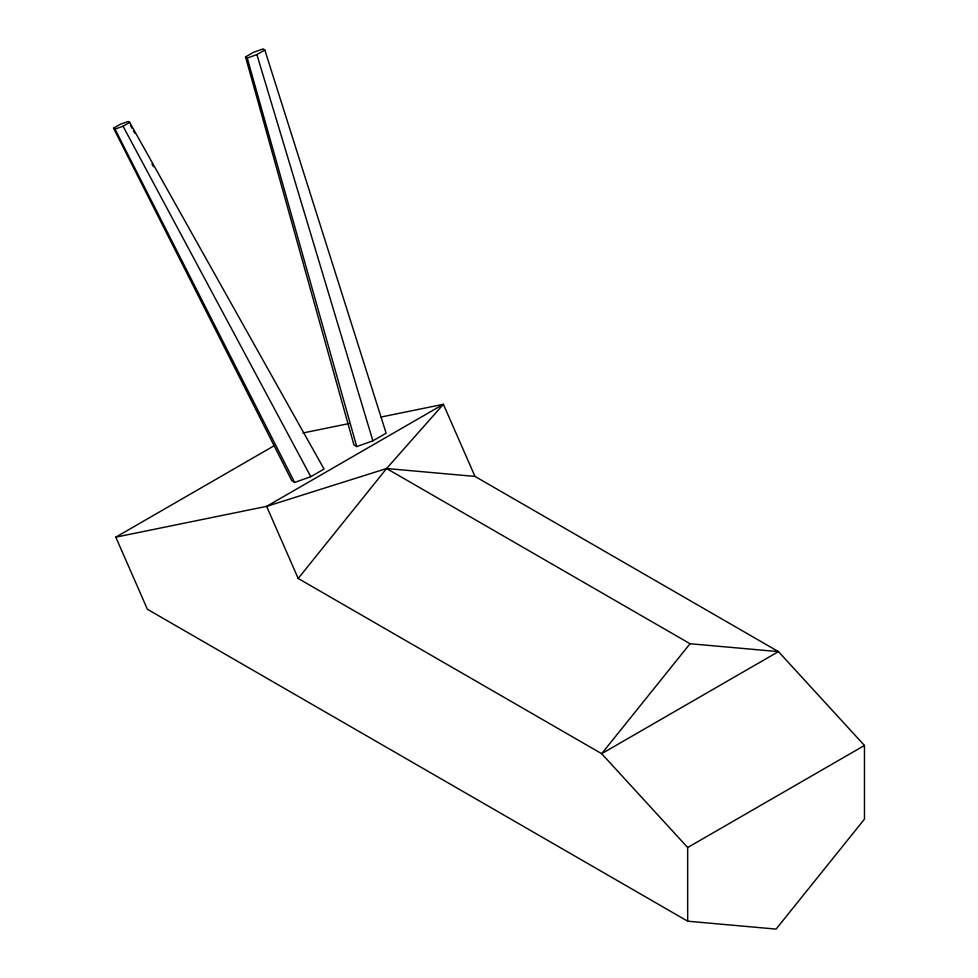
<?xml version="1.0" encoding="UTF-8"?>
<svg xmlns="http://www.w3.org/2000/svg" width="978" height="978" viewBox="0 0 978 978"><rect width="100%" height="100%" fill="white"/><g stroke="black" fill="none" stroke-linecap="round" stroke-linejoin="round"><path stroke-width="1.47" d="M687.681 921.203L687.681 847.523L601.666 753.683L298.192 578.475L386.591 468.523L443.389 404.293L474.978 476.42L778.439 651.617L864.466 745.468L864.466 819.136L776.08 929.1L687.681 921.203L147.397 609.27L115.807 537.154L274.121 445.748M690.052 643.732L601.666 753.683L778.439 651.617L690.052 643.732L386.591 468.523L266.615 506.359L115.807 537.154M113.534 128.155L120.16 124.328L128.228 121.443L129.671 122.384L324.036 469.037L310.784 476.689L294.647 482.46L291.762 480.577L113.534 128.155L114.976 129.096L294.647 482.46M114.976 129.096L123.045 126.211L129.671 122.384M245.527 56.92L253.449 52.347L263.094 48.9L264.818 50.025L386.139 433.181L372.887 440.834L356.738 446.604L353.865 444.721L245.527 56.92L247.251 58.044L356.738 446.604M247.251 58.044L256.896 54.597L264.818 50.025M687.681 847.523L864.466 745.468M303.046 432.961L349.329 423.498M380.686 417.105L443.389 404.293L266.615 506.359L298.192 578.475M386.591 468.523L474.978 476.42M130.465 125.441L131.944 128.094M133.424 130.759L134.915 133.411M151.981 163.998L153.46 166.651M123.045 126.211L310.784 476.689M256.896 54.597L372.887 440.834"/></g></svg>
